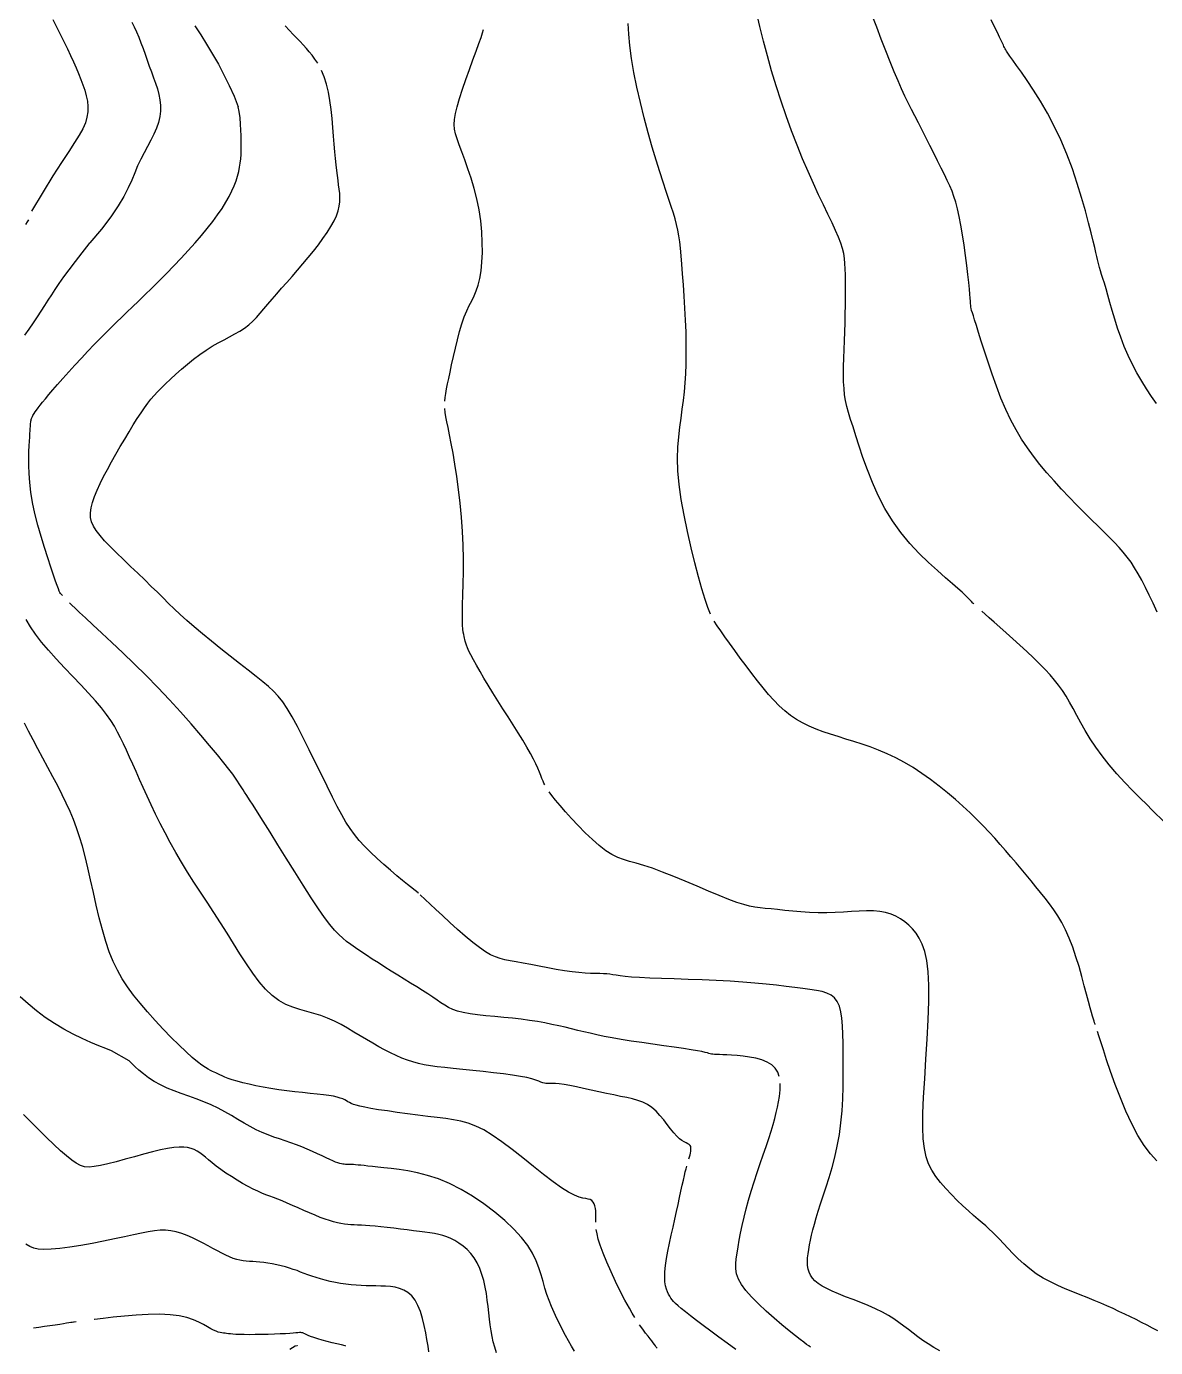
# Model space of a CAD drawing. Header units: millimetres. Extents: x 2235526 to 2245569, y 371981 to 382303.
# Drawn here: x 2243091.6 to 2243367.3, y 379134.2 to 379456.8 of the extents above; entities that cross this region are included whole.
import ezdxf

# ---------------------------------------------------------------- set-up
doc = ezdxf.new("R2010")
doc.units = ezdxf.units.MM
doc.linetypes.add('CONTI', pattern=[0])
for name, color, linetype, transparency in [('151', 10, 'CONTI', 0.7), ('153', 10, 'CONTI', 0.7), ('155', 10, 'CONTI', 0.7), ('157', 10, 'CONTI', 0.7), ('159', 10, 'CONTI', 0.7), ('161', 10, 'CONTI', 0.7), ('163', 10, 'CONTI', 0.7), ('165', 10, 'CONTI', 0.7), ('167', 10, 'CONTI', 0.7), ('169', 10, 'CONTI', 0.7), ('171', 10, 'CONTI', 0.7), ('173', 10, 'CONTI', 0.7), ('175', 10, 'CONTI', 0.7), ('177', 10, 'CONTI', 0.7)]:
    doc.layers.add(name, color=color, linetype=linetype, transparency=transparency)

msp = doc.modelspace()

# ---------------------------------------------------------------- linework, layer by layer
at = {"layer": '151'}
msp.add_lwpolyline([(2243155.97, 379133.78), (2243156.61, 379134.24), (2243157.23, 379134.6), (2243157.71, 379134.7), (2243157.84, 379134.63)], dxfattribs=at)
at = {"layer": '153', "elevation": 153}
for points in [[(2243103.74, 379140.49), (2243103.31, 379140.43), (2243103.1, 379140.4), (2243102.82, 379140.35), (2243102.47, 379140.29), (2243102.01, 379140.22), (2243101.42, 379140.12), (2243100.68, 379140.01), (2243099.76, 379139.87), (2243098.64, 379139.7), (2243097.38, 379139.51), (2243096.05, 379139.31), (2243094.69, 379139.11), (2243093.39, 379138.92)], [(2243159.31, 379137.68), (2243159.11, 379137.76), (2243158.91, 379137.81), (2243158.65, 379137.84), (2243158.34, 379137.84), (2243157.93, 379137.81), (2243157.41, 379137.77), (2243156.75, 379137.71), (2243155.91, 379137.64), (2243154.86, 379137.57), (2243153.6, 379137.51), (2243152.17, 379137.45), (2243150.63, 379137.41), (2243149.06, 379137.37), (2243147.52, 379137.35), (2243146.06, 379137.34), (2243144.77, 379137.35), (2243143.68, 379137.37), (2243142.79, 379137.42), (2243142.06, 379137.47), (2243141.46, 379137.53), (2243140.96, 379137.59), (2243140.52, 379137.64), (2243140.13, 379137.69), (2243139.75, 379137.74), (2243139.35, 379137.79), (2243138.93, 379137.87), (2243138.47, 379137.99), (2243137.95, 379138.18), (2243137.35, 379138.45), (2243136.65, 379138.81), (2243135.85, 379139.29), (2243134.89, 379139.84), (2243133.76, 379140.43), (2243132.4, 379141), (2243130.8, 379141.52), (2243128.9, 379141.94), (2243126.69, 379142.22), (2243124.14, 379142.33), (2243121.35, 379142.29), (2243118.45, 379142.13), (2243115.57, 379141.9), (2243112.83, 379141.62), (2243110.35, 379141.33), (2243108.26, 379141.07), (2243108.18, 379141.06)], [(2243169.59, 379134.57), (2243169.45, 379134.61), (2243168.53, 379134.83), (2243167.45, 379135.09), (2243166.27, 379135.38), (2243165.06, 379135.69), (2243163.87, 379136.01), (2243162.77, 379136.32), (2243161.82, 379136.62), (2243161.03, 379136.89), (2243160.43, 379137.14), (2243159.97, 379137.35), (2243159.62, 379137.52), (2243159.34, 379137.66)]]:
    msp.add_lwpolyline(points, dxfattribs=at)
at = {"layer": '155', "elevation": 155}
msp.add_lwpolyline([(2243189.89, 379133.19), (2243189.69, 379134.57), (2243189.44, 379136.13), (2243189.14, 379137.83), (2243188.78, 379139.58), (2243188.35, 379141.32), (2243187.83, 379142.99), (2243187.23, 379144.51), (2243186.52, 379145.81), (2243185.7, 379146.86), (2243184.79, 379147.65), (2243183.8, 379148.24), (2243182.74, 379148.65), (2243181.63, 379148.92), (2243180.49, 379149.08), (2243179.33, 379149.18), (2243178.16, 379149.23), (2243176.98, 379149.26), (2243175.79, 379149.28), (2243174.59, 379149.31), (2243173.38, 379149.34), (2243172.14, 379149.41), (2243170.89, 379149.51), (2243169.61, 379149.66), (2243168.33, 379149.86), (2243167.06, 379150.09), (2243165.8, 379150.36), (2243164.59, 379150.65), (2243163.43, 379150.97), (2243162.34, 379151.29), (2243161.33, 379151.63), (2243160.38, 379151.97), (2243159.47, 379152.31), (2243158.59, 379152.65), (2243157.7, 379152.98), (2243156.8, 379153.3), (2243155.85, 379153.61), (2243154.85, 379153.9), (2243153.81, 379154.17), (2243152.74, 379154.42), (2243151.67, 379154.64), (2243150.61, 379154.83), (2243149.59, 379154.98), (2243148.63, 379155.09), (2243147.73, 379155.16), (2243146.89, 379155.2), (2243146.1, 379155.24), (2243145.32, 379155.29), (2243144.56, 379155.37), (2243143.78, 379155.5), (2243142.98, 379155.7), (2243142.14, 379155.98), (2243141.25, 379156.34), (2243140.31, 379156.77), (2243139.33, 379157.26), (2243138.28, 379157.81), (2243137.18, 379158.4), (2243136.02, 379159.03), (2243134.79, 379159.68), (2243133.52, 379160.33), (2243132.21, 379160.96), (2243130.88, 379161.54), (2243129.54, 379162.04), (2243128.2, 379162.44), (2243126.88, 379162.71), (2243125.58, 379162.84), (2243124.26, 379162.83), (2243122.88, 379162.69), (2243121.37, 379162.45), (2243119.69, 379162.12), (2243117.79, 379161.7), (2243115.61, 379161.23), (2243113.14, 379160.71), (2243110.46, 379160.17), (2243107.67, 379159.64), (2243104.88, 379159.15), (2243102.21, 379158.73), (2243099.76, 379158.4), (2243097.64, 379158.19), (2243095.92, 379158.13), (2243094.54, 379158.22), (2243093.42, 379158.47), (2243092.43, 379158.89), (2243091.5, 379159.48)], dxfattribs=at)
at = {"layer": '157', "elevation": 157}
msp.add_lwpolyline([(2243206.41, 379132.95), (2243205.97, 379134.26), (2243205.61, 379135.58), (2243205.32, 379136.93), (2243205.08, 379138.31), (2243204.88, 379139.72), (2243204.71, 379141.17), (2243204.54, 379142.66), (2243204.36, 379144.2), (2243204.16, 379145.77), (2243203.93, 379147.38), (2243203.64, 379148.98), (2243203.29, 379150.55), (2243202.86, 379152.07), (2243202.34, 379153.51), (2243201.72, 379154.86), (2243200.98, 379156.07), (2243200.14, 379157.17), (2243199.23, 379158.14), (2243198.26, 379158.99), (2243197.25, 379159.73), (2243196.24, 379160.35), (2243195.24, 379160.86), (2243194.26, 379161.27), (2243193.28, 379161.58), (2243192.29, 379161.83), (2243191.25, 379162.03), (2243190.14, 379162.2), (2243188.93, 379162.36), (2243187.61, 379162.52), (2243186.14, 379162.71), (2243184.57, 379162.92), (2243182.95, 379163.13), (2243181.31, 379163.35), (2243179.71, 379163.54), (2243178.18, 379163.72), (2243176.77, 379163.86), (2243175.52, 379163.96), (2243174.41, 379164.02), (2243173.42, 379164.07), (2243172.51, 379164.1), (2243171.67, 379164.13), (2243170.86, 379164.17), (2243170.07, 379164.24), (2243169.26, 379164.33), (2243168.43, 379164.47), (2243167.55, 379164.65), (2243166.62, 379164.89), (2243165.62, 379165.19), (2243164.54, 379165.55), (2243163.37, 379165.99), (2243162.1, 379166.51), (2243160.76, 379167.09), (2243159.38, 379167.7), (2243157.99, 379168.32), (2243156.62, 379168.93), (2243155.31, 379169.5), (2243154.1, 379170.01), (2243153, 379170.44), (2243151.99, 379170.82), (2243151.03, 379171.17), (2243150.09, 379171.52), (2243149.12, 379171.9), (2243148.1, 379172.35), (2243146.99, 379172.89), (2243145.75, 379173.53), (2243144.43, 379174.28), (2243143.06, 379175.09), (2243141.69, 379175.95), (2243140.35, 379176.82), (2243139.09, 379177.68), (2243137.95, 379178.52), (2243136.96, 379179.29), (2243136.1, 379180.01), (2243135.34, 379180.66), (2243134.64, 379181.24), (2243133.97, 379181.75), (2243133.31, 379182.19), (2243132.61, 379182.55), (2243131.85, 379182.83), (2243131, 379183.03), (2243130.03, 379183.13), (2243128.91, 379183.13), (2243127.61, 379183.03), (2243126.11, 379182.8), (2243124.38, 379182.45), (2243122.4, 379181.98), (2243120.24, 379181.42), (2243117.99, 379180.81), (2243115.73, 379180.18), (2243113.53, 379179.59), (2243111.5, 379179.07), (2243109.7, 379178.65), (2243108.2, 379178.38), (2243106.94, 379178.29), (2243105.83, 379178.37), (2243104.82, 379178.67), (2243103.8, 379179.19), (2243102.7, 379179.96), (2243101.44, 379180.98), (2243099.96, 379182.28), (2243098.3, 379183.81), (2243096.5, 379185.51), (2243094.64, 379187.33), (2243092.75, 379189.21), (2243090.9, 379191.11)], dxfattribs=at)
at = {"layer": '159', "elevation": 159}
msp.add_lwpolyline([(2243225.46, 379133.3), (2243224.74, 379134.55), (2243224, 379135.84), (2243223.27, 379137.17), (2243222.55, 379138.53), (2243221.84, 379139.91), (2243221.15, 379141.31), (2243220.49, 379142.74), (2243219.86, 379144.19), (2243219.27, 379145.67), (2243218.73, 379147.19), (2243218.23, 379148.74), (2243217.77, 379150.33), (2243217.31, 379151.96), (2243216.76, 379153.65), (2243216.08, 379155.39), (2243215.19, 379157.21), (2243214.03, 379159.1), (2243212.54, 379161.08), (2243210.66, 379163.13), (2243208.46, 379165.23), (2243206, 379167.3), (2243203.35, 379169.3), (2243200.57, 379171.16), (2243197.75, 379172.83), (2243194.94, 379174.25), (2243192.21, 379175.38), (2243189.59, 379176.25), (2243187.11, 379176.9), (2243184.78, 379177.37), (2243182.62, 379177.69), (2243180.66, 379177.93), (2243178.92, 379178.1), (2243177.4, 379178.25), (2243176.11, 379178.39), (2243175.01, 379178.51), (2243174.07, 379178.62), (2243173.27, 379178.7), (2243172.6, 379178.78), (2243172.01, 379178.83), (2243171.5, 379178.87), (2243171.04, 379178.89), (2243170.63, 379178.9), (2243170.26, 379178.91), (2243169.91, 379178.92), (2243169.58, 379178.94), (2243169.25, 379178.96), (2243168.91, 379179), (2243168.55, 379179.07), (2243168.15, 379179.16), (2243167.68, 379179.31), (2243167.13, 379179.5), (2243166.48, 379179.76), (2243165.72, 379180.1), (2243164.82, 379180.51), (2243163.81, 379180.99), (2243162.69, 379181.52), (2243161.49, 379182.07), (2243160.22, 379182.64), (2243158.9, 379183.19), (2243157.56, 379183.72), (2243156.2, 379184.21), (2243154.82, 379184.67), (2243153.44, 379185.13), (2243152.03, 379185.61), (2243150.62, 379186.13), (2243149.18, 379186.72), (2243147.73, 379187.39), (2243146.26, 379188.16), (2243144.77, 379189.02), (2243143.25, 379189.92), (2243141.68, 379190.85), (2243140.08, 379191.77), (2243138.42, 379192.66), (2243136.7, 379193.49), (2243134.92, 379194.24), (2243133.1, 379194.93), (2243131.27, 379195.58), (2243129.45, 379196.22), (2243127.67, 379196.88), (2243125.96, 379197.58), (2243124.34, 379198.34), (2243122.84, 379199.19), (2243121.46, 379200.1), (2243120.22, 379201.02), (2243119.11, 379201.93), (2243118.15, 379202.79), (2243117.33, 379203.56), (2243116.68, 379204.2), (2243112.42, 379206.65), (2243111.01, 379207.2), (2243109.31, 379207.89), (2243107.38, 379208.71), (2243105.27, 379209.67), (2243103.04, 379210.77), (2243100.76, 379211.99), (2243098.47, 379213.35), (2243096.24, 379214.84), (2243094.09, 379216.44), (2243092.03, 379218.13), (2243090.08, 379219.87)], dxfattribs=at)
at = {"layer": '161'}
msp.add_lwpolyline([(2243098.05, 379458.51), (2243099.05, 379456.58), (2243099.99, 379454.75), (2243100.86, 379452.99), (2243101.67, 379451.32), (2243102.41, 379449.72), (2243103.11, 379448.19), (2243103.75, 379446.71), (2243104.35, 379445.29), (2243104.91, 379443.9), (2243105.42, 379442.55), (2243105.88, 379441.22), (2243106.25, 379439.91), (2243106.51, 379438.61), (2243106.64, 379437.31), (2243106.62, 379435.99), (2243106.42, 379434.65), (2243106.02, 379433.28), (2243105.39, 379431.85), (2243104.52, 379430.28), (2243103.38, 379428.45), (2243101.95, 379426.26), (2243100.2, 379423.6), (2243098.12, 379420.36), (2243095.68, 379416.43), (2243092.86, 379411.71)], dxfattribs=at)
at = {"layer": '161', "elevation": 161}
for points in [[(2243091.51, 379408.44), (2243091.9, 379409.08), (2243092.2, 379409.59)], [(2243230.63, 379164.81), (2243230.64, 379165.57), (2243230.67, 379166.25), (2243230.68, 379166.88), (2243230.66, 379167.55), (2243230.58, 379168.18), (2243230.45, 379168.77), (2243230.26, 379169.29), (2243230, 379169.73), (2243229.68, 379170.08), (2243229.29, 379170.33), (2243228.82, 379170.47), (2243228.24, 379170.57), (2243227.5, 379170.71), (2243226.58, 379170.96), (2243225.42, 379171.41), (2243224, 379172.13), (2243222.27, 379173.2), (2243220.21, 379174.67), (2243217.9, 379176.46), (2243215.41, 379178.44), (2243212.83, 379180.52), (2243210.24, 379182.55), (2243207.73, 379184.44), (2243205.39, 379186.07), (2243203.28, 379187.35), (2243201.34, 379188.3), (2243199.52, 379189), (2243197.73, 379189.5), (2243195.92, 379189.85), (2243194, 379190.13), (2243191.92, 379190.38), (2243189.62, 379190.66), (2243187.17, 379190.97), (2243184.65, 379191.3), (2243182.16, 379191.63), (2243179.79, 379191.97), (2243177.63, 379192.29), (2243175.76, 379192.6), (2243174.25, 379192.88), (2243173.06, 379193.13), (2243172.16, 379193.37), (2243171.46, 379193.59), (2243170.93, 379193.8), (2243170.51, 379194.02), (2243170.14, 379194.23), (2243169.76, 379194.46), (2243169.34, 379194.69), (2243168.85, 379194.92), (2243168.26, 379195.14), (2243167.52, 379195.36), (2243166.62, 379195.57), (2243165.5, 379195.77), (2243164.16, 379195.94), (2243162.62, 379196.11), (2243160.91, 379196.28), (2243159.08, 379196.46), (2243157.17, 379196.65), (2243155.22, 379196.87), (2243153.26, 379197.13), (2243151.33, 379197.43), (2243149.46, 379197.76), (2243147.67, 379198.12), (2243146, 379198.49), (2243144.46, 379198.87), (2243143.07, 379199.24), (2243141.88, 379199.6), (2243140.88, 379199.94), (2243140.06, 379200.25), (2243139.39, 379200.54), (2243138.83, 379200.8), (2243138.35, 379201.04), (2243137.92, 379201.26), (2243137.51, 379201.46), (2243137.08, 379201.65), (2243136.6, 379201.86), (2243136.03, 379202.15), (2243135.33, 379202.57), (2243134.48, 379203.16), (2243133.43, 379203.97), (2243132.14, 379205.06), (2243130.61, 379206.44), (2243128.86, 379208.1), (2243126.99, 379209.95), (2243125.03, 379211.95), (2243123.07, 379214.04), (2243121.16, 379216.16), (2243119.38, 379218.26), (2243117.77, 379220.28), (2243116.33, 379222.27), (2243115.03, 379224.27), (2243113.87, 379226.34), (2243112.83, 379228.51), (2243111.87, 379230.85), (2243111, 379233.39), (2243110.18, 379236.17), (2243109.41, 379239.14), (2243108.68, 379242.22), (2243107.99, 379245.33), (2243107.31, 379248.4), (2243106.64, 379251.35), (2243105.98, 379254.11), (2243105.31, 379256.63), (2243104.62, 379258.93), (2243103.89, 379261.08), (2243103.12, 379263.13), (2243102.28, 379265.12), (2243101.37, 379267.12), (2243100.36, 379269.19), (2243099.27, 379271.35), (2243098.1, 379273.59), (2243096.88, 379275.87), (2243095.65, 379278.16), (2243094.43, 379280.42), (2243093.26, 379282.61), (2243092.16, 379284.71), (2243091.15, 379286.67)], [(2243240.21, 379141.53), (2243239.56, 379142.61), (2243238.87, 379143.82), (2243237.78, 379145.81), (2243236.63, 379148.01), (2243235.48, 379150.35), (2243234.37, 379152.73), (2243233.34, 379155.06), (2243232.44, 379157.25), (2243231.72, 379159.23), (2243231.27, 379160.7), (2243230.96, 379161.96), (2243230.77, 379163.05)], [(2243245.6, 379134.01), (2243245.42, 379134.28), (2243245.21, 379134.58), (2243244.96, 379134.94), (2243244.67, 379135.35), (2243244.33, 379135.81), (2243243.93, 379136.34), (2243243.42, 379136.98), (2243242.83, 379137.74), (2243242.14, 379138.66), (2243241.35, 379139.77)]]:
    msp.add_lwpolyline(points, dxfattribs=at)
at = {"layer": '163'}
msp.add_lwpolyline([(2243117.4, 379457.83), (2243117.97, 379456.69), (2243118.52, 379455.47), (2243119.06, 379454.18), (2243119.59, 379452.83), (2243120.11, 379451.43), (2243120.62, 379450.01), (2243121.13, 379448.57), (2243121.64, 379447.13), (2243122.15, 379445.71), (2243122.66, 379444.31), (2243123.15, 379442.93), (2243123.6, 379441.57), (2243123.97, 379440.22), (2243124.24, 379438.88), (2243124.4, 379437.53), (2243124.41, 379436.17), (2243124.24, 379434.79), (2243123.89, 379433.39), (2243123.38, 379431.96), (2243122.74, 379430.51), (2243122, 379429.03), (2243121.21, 379427.51), (2243120.38, 379425.96), (2243119.57, 379424.38), (2243118.79, 379422.76), (2243118.07, 379421.09), (2243117.33, 379419.32), (2243116.47, 379417.42), (2243115.41, 379415.32), (2243114.03, 379412.98), (2243112.25, 379410.34), (2243109.97, 379407.35), (2243107.1, 379403.97)], dxfattribs=at)
at = {"layer": '163', "elevation": 163}
for points in [[(2243091.22, 379381.42), (2243092.28, 379382.93), (2243093.32, 379384.44), (2243094.33, 379385.9), (2243095.27, 379387.31), (2243096.14, 379388.65), (2243096.97, 379389.95), (2243097.8, 379391.26), (2243098.69, 379392.62), (2243099.66, 379394.07), (2243100.78, 379395.65), (2243102.09, 379397.41), (2243103.59, 379399.38), (2243105.24, 379401.5), (2243106.93, 379403.74), (2243107.1, 379403.97)], [(2243253.39, 379180.28), (2243253.46, 379180.52), (2243253.53, 379180.76), (2243253.66, 379181.23), (2243253.78, 379181.7), (2243253.86, 379182.15), (2243253.9, 379182.57), (2243253.89, 379182.96), (2243253.82, 379183.3), (2243253.66, 379183.58), (2243253.42, 379183.79), (2243253.09, 379183.98), (2243252.69, 379184.17), (2243252.22, 379184.41), (2243251.67, 379184.74), (2243251.07, 379185.2), (2243250.41, 379185.83), (2243249.69, 379186.65), (2243248.93, 379187.62), (2243248.11, 379188.69), (2243247.25, 379189.8), (2243246.33, 379190.89), (2243245.36, 379191.91), (2243244.34, 379192.8), (2243243.26, 379193.52), (2243242.12, 379194.09), (2243240.91, 379194.54), (2243239.6, 379194.91), (2243238.2, 379195.23), (2243236.68, 379195.54), (2243235.03, 379195.88), (2243233.26, 379196.25), (2243231.41, 379196.67), (2243229.54, 379197.09), (2243227.69, 379197.5), (2243225.94, 379197.88), (2243224.33, 379198.2), (2243222.92, 379198.45), (2243221.75, 379198.6), (2243220.8, 379198.67), (2243220.04, 379198.69), (2243219.42, 379198.69), (2243218.92, 379198.68), (2243218.49, 379198.69), (2243218.1, 379198.74), (2243217.71, 379198.86), (2243217.26, 379199.04), (2243216.71, 379199.26), (2243215.99, 379199.52), (2243215.04, 379199.81), (2243213.82, 379200.12), (2243212.27, 379200.42), (2243210.35, 379200.73), (2243208.13, 379201.03), (2243205.71, 379201.32), (2243203.18, 379201.59), (2243200.63, 379201.86), (2243198.15, 379202.11), (2243195.85, 379202.35), (2243193.79, 379202.57), (2243191.95, 379202.79), (2243190.29, 379203.02), (2243188.77, 379203.28), (2243187.36, 379203.58), (2243186, 379203.94), (2243184.66, 379204.37), (2243183.3, 379204.89), (2243181.92, 379205.48), (2243180.52, 379206.15), (2243179.1, 379206.88), (2243177.65, 379207.67), (2243176.18, 379208.51), (2243174.68, 379209.4), (2243173.16, 379210.31), (2243171.61, 379211.25), (2243170.04, 379212.17), (2243168.45, 379213.06), (2243166.82, 379213.89), (2243165.18, 379214.63), (2243163.51, 379215.27), (2243161.81, 379215.8), (2243160.1, 379216.27), (2243158.39, 379216.75), (2243156.67, 379217.3), (2243154.97, 379218.01), (2243153.29, 379218.93), (2243151.64, 379220.14), (2243150.03, 379221.69), (2243148.45, 379223.55), (2243146.88, 379225.65), (2243145.33, 379227.94), (2243143.77, 379230.37), (2243142.21, 379232.88), (2243140.62, 379235.43), (2243139.01, 379237.95), (2243137.38, 379240.45), (2243135.75, 379242.93), (2243134.13, 379245.4), (2243132.54, 379247.84), (2243131, 379250.27), (2243129.52, 379252.7), (2243128.1, 379255.11), (2243126.76, 379257.51), (2243125.49, 379259.88), (2243124.29, 379262.21), (2243123.15, 379264.49), (2243122.08, 379266.72), (2243121.08, 379268.87), (2243120.13, 379270.95), (2243119.23, 379272.94), (2243118.39, 379274.85), (2243117.58, 379276.68), (2243116.81, 379278.41), (2243116.07, 379280.06), (2243115.35, 379281.62), (2243114.64, 379283.1), (2243113.91, 379284.52), (2243113.12, 379285.92), (2243112.22, 379287.35), (2243111.18, 379288.83), (2243109.95, 379290.41), (2243108.51, 379292.12), (2243106.82, 379294), (2243104.94, 379296), (2243102.95, 379298.1), (2243100.92, 379300.23), (2243098.93, 379302.38), (2243097.04, 379304.48), (2243095.34, 379306.49), (2243093.87, 379308.4), (2243092.62, 379310.23), (2243091.54, 379312.01)], [(2243264.81, 379133.71), (2243262.71, 379135.24), (2243260.68, 379136.74), (2243258.73, 379138.19), (2243256.91, 379139.56), (2243255.25, 379140.83), (2243253.77, 379141.96), (2243252.52, 379142.94), (2243251.52, 379143.75), (2243250.73, 379144.41), (2243250.12, 379144.96), (2243249.66, 379145.43), (2243249.29, 379145.86), (2243248.99, 379146.27), (2243248.71, 379146.72), (2243248.43, 379147.22), (2243248.15, 379147.81), (2243247.9, 379148.49), (2243247.69, 379149.31), (2243247.55, 379150.27), (2243247.48, 379151.4), (2243247.52, 379152.72), (2243247.68, 379154.25), (2243247.93, 379155.94), (2243248.27, 379157.76), (2243248.66, 379159.68), (2243249.08, 379161.64), (2243249.53, 379163.6), (2243249.96, 379165.54), (2243250.37, 379167.4), (2243250.76, 379169.17), (2243251.11, 379170.84), (2243251.44, 379172.4), (2243251.75, 379173.82), (2243252.03, 379175.1), (2243252.28, 379176.23), (2243252.49, 379177.11), (2243252.69, 379177.87), (2243252.86, 379178.52)]]:
    msp.add_lwpolyline(points, dxfattribs=at)
at = {"layer": '165'}
msp.add_lwpolyline([(2243132.77, 379456.96), (2243134.19, 379454.78), (2243135.63, 379452.48), (2243137.08, 379450.07), (2243138.5, 379447.58), (2243139.87, 379445.02), (2243141.15, 379442.42), (2243142.32, 379439.79), (2243143.34, 379437.16)], dxfattribs=at)
at = {"layer": '165', "elevation": 165}
for points in [[(2243100.45, 379317.82), (2243100.32, 379317.96), (2243100.19, 379318.09), (2243100.08, 379318.22), (2243099.95, 379318.38), (2243099.82, 379318.59), (2243099.66, 379318.94), (2243099.44, 379319.47), (2243099.15, 379320.26), (2243098.75, 379321.36), (2243098.24, 379322.85), (2243097.58, 379324.76), (2243096.83, 379327.02), (2243096.02, 379329.55), (2243095.2, 379332.26), (2243094.42, 379335.05), (2243093.71, 379337.85), (2243093.13, 379340.56), (2243092.71, 379343.1), (2243092.43, 379345.46), (2243092.27, 379347.63), (2243092.21, 379349.61), (2243092.21, 379351.4), (2243092.26, 379352.99), (2243092.32, 379354.37), (2243092.38, 379355.55), (2243092.44, 379356.54), (2243092.48, 379357.38), (2243092.52, 379358.07), (2243092.56, 379358.64), (2243092.6, 379359.11), (2243092.63, 379359.51), (2243092.66, 379359.86), (2243092.7, 379360.16), (2243092.74, 379360.42), (2243092.78, 379360.65), (2243092.82, 379360.86), (2243092.87, 379361.05), (2243092.93, 379361.23), (2243093, 379361.4), (2243093.08, 379361.58), (2243093.2, 379361.79), (2243093.34, 379362.03), (2243093.54, 379362.33), (2243093.79, 379362.69), (2243094.1, 379363.13), (2243094.5, 379363.66), (2243094.98, 379364.3), (2243095.56, 379365.05), (2243096.26, 379365.92), (2243097.09, 379366.93), (2243098.07, 379368.09), (2243099.21, 379369.4), (2243100.51, 379370.87), (2243101.95, 379372.47), (2243103.48, 379374.14), (2243105.06, 379375.84), (2243106.65, 379377.53), (2243108.21, 379379.17), (2243109.69, 379380.7), (2243111.07, 379382.1), (2243112.37, 379383.4), (2243113.63, 379384.63), (2243114.89, 379385.84), (2243116.17, 379387.07), (2243117.52, 379388.36), (2243118.98, 379389.76), (2243120.56, 379391.28), (2243122.26, 379392.93), (2243124.02, 379394.68), (2243125.83, 379396.49), (2243127.64, 379398.35), (2243129.43, 379400.23), (2243131.16, 379402.1), (2243132.8, 379403.94), (2243134.35, 379405.74), (2243135.78, 379407.5), (2243137.11, 379409.2), (2243138.31, 379410.83), (2243139.39, 379412.4), (2243140.33, 379413.9), (2243141.13, 379415.3), (2243141.81, 379416.64), (2243142.36, 379417.9), (2243142.82, 379419.1), (2243143.18, 379420.25), (2243143.46, 379421.36), (2243143.68, 379422.43), (2243143.84, 379423.47), (2243143.95, 379424.5), (2243144.03, 379425.55), (2243144.07, 379426.61), (2243144.08, 379427.73), (2243144.07, 379428.91), (2243144.04, 379430.17), (2243144, 379431.53), (2243143.93, 379432.98), (2243143.79, 379434.49), (2243143.57, 379436.05), (2243143.34, 379437.16)], [(2243275.46, 379200.41), (2243275.08, 379201.48), (2243274.48, 379202.44), (2243273.63, 379203.27), (2243272.52, 379203.93), (2243271.2, 379204.45), (2243269.72, 379204.85), (2243268.18, 379205.15), (2243266.63, 379205.36), (2243265.15, 379205.51), (2243263.8, 379205.6), (2243262.64, 379205.67), (2243261.66, 379205.71), (2243260.86, 379205.74), (2243260.19, 379205.76), (2243259.65, 379205.79), (2243259.22, 379205.82), (2243258.87, 379205.86), (2243258.58, 379205.93), (2243258.27, 379206.02), (2243257.89, 379206.14), (2243257.34, 379206.29), (2243256.55, 379206.47), (2243255.46, 379206.69), (2243253.97, 379206.94), (2243252.06, 379207.24), (2243249.79, 379207.56), (2243247.27, 379207.92), (2243244.61, 379208.29), (2243241.91, 379208.67), (2243239.28, 379209.06), (2243236.83, 379209.45), (2243234.63, 379209.83), (2243232.67, 379210.2), (2243230.9, 379210.57), (2243229.27, 379210.94), (2243227.73, 379211.3), (2243226.24, 379211.66), (2243224.75, 379212.03), (2243223.21, 379212.4), (2243221.62, 379212.77), (2243219.96, 379213.13), (2243218.23, 379213.47), (2243216.4, 379213.8), (2243214.49, 379214.1), (2243212.47, 379214.37), (2243210.34, 379214.61), (2243208.16, 379214.83), (2243205.97, 379215.03), (2243203.84, 379215.24), (2243201.81, 379215.47), (2243199.95, 379215.72), (2243198.3, 379216.02), (2243196.91, 379216.38), (2243195.73, 379216.79), (2243194.7, 379217.26), (2243193.76, 379217.79), (2243192.85, 379218.38), (2243191.91, 379219.03), (2243190.87, 379219.75), (2243189.68, 379220.54), (2243188.37, 379221.38), (2243186.95, 379222.26), (2243185.44, 379223.19), (2243183.88, 379224.15), (2243182.29, 379225.13), (2243180.69, 379226.12), (2243179.11, 379227.12), (2243177.56, 379228.11), (2243176.07, 379229.08), (2243174.63, 379230.03), (2243173.28, 379230.95), (2243172.02, 379231.81), (2243170.87, 379232.62), (2243169.82, 379233.39), (2243168.85, 379234.17), (2243167.88, 379235.05), (2243166.86, 379236.13), (2243165.74, 379237.49), (2243164.45, 379239.2), (2243162.95, 379241.37), (2243161.18, 379244.03), (2243159.23, 379247.08), (2243157.16, 379250.35), (2243155.06, 379253.71), (2243153.03, 379256.99), (2243151.13, 379260.05), (2243149.47, 379262.73), (2243148.09, 379264.92), (2243146.99, 379266.65), (2243146.12, 379267.99), (2243145.45, 379269.02), (2243144.92, 379269.8), (2243144.52, 379270.41), (2243144.19, 379270.92), (2243143.9, 379271.39), (2243143.59, 379271.9), (2243143.21, 379272.49), (2243142.7, 379273.24), (2243142, 379274.2), (2243141.06, 379275.44), (2243139.82, 379277.01), (2243138.25, 379278.96), (2243136.37, 379281.24), (2243134.21, 379283.78), (2243131.83, 379286.54), (2243129.26, 379289.43), (2243126.55, 379292.41), (2243123.73, 379295.39), (2243120.85, 379298.33), (2243117.97, 379301.17), (2243115.17, 379303.88), (2243112.51, 379306.4), (2243110.05, 379308.69), (2243107.87, 379310.7), (2243106.03, 379312.4), (2243104.62, 379313.71), (2243103.54, 379314.73), (2243102.74, 379315.5), (2243102.17, 379316.06)], [(2243283.11, 379134.27), (2243282.68, 379134.58), (2243282.14, 379134.97), (2243281.45, 379135.49), (2243280.55, 379136.17), (2243279.42, 379137.06), (2243277.88, 379138.29), (2243276.1, 379139.75), (2243274.19, 379141.37), (2243272.25, 379143.09), (2243270.39, 379144.84), (2243268.69, 379146.55), (2243267.28, 379148.15), (2243266.22, 379149.6), (2243265.5, 379150.93), (2243265.05, 379152.18), (2243264.85, 379153.39), (2243264.82, 379154.61), (2243264.94, 379155.88), (2243265.14, 379157.25), (2243265.39, 379158.76), (2243265.68, 379160.4), (2243266.02, 379162.16), (2243266.41, 379164.03), (2243266.86, 379166.01), (2243267.38, 379168.07), (2243267.96, 379170.21), (2243268.61, 379172.42), (2243269.32, 379174.66), (2243270.05, 379176.91), (2243270.8, 379179.12), (2243271.53, 379181.27), (2243272.23, 379183.32), (2243272.87, 379185.25), (2243273.44, 379187.02), (2243273.94, 379188.65), (2243274.36, 379190.16), (2243274.73, 379191.58), (2243275.03, 379192.93), (2243275.28, 379194.24), (2243275.48, 379195.53), (2243275.65, 379197.11), (2243275.69, 379198.65)]]:
    msp.add_lwpolyline(points, dxfattribs=at)
at = {"layer": '167', "elevation": 167}
for points in [[(2243162.76, 379447.82), (2243162.09, 379448.86), (2243161.39, 379449.8), (2243160.69, 379450.66), (2243159.99, 379451.46), (2243159.22, 379452.3), (2243158.44, 379453.12), (2243157.63, 379453.96), (2243156.78, 379454.85), (2243155.85, 379455.85), (2243154.81, 379456.97)], [(2243187.38, 379245.1), (2243187.25, 379245.22), (2243184.67, 379247.3), (2243183.49, 379248.27), (2243182.09, 379249.43), (2243180.54, 379250.74), (2243178.91, 379252.16), (2243177.26, 379253.64), (2243175.66, 379255.14), (2243174.19, 379256.62), (2243172.88, 379258.05), (2243171.72, 379259.47), (2243170.65, 379260.94), (2243169.63, 379262.53), (2243168.61, 379264.3), (2243167.53, 379266.31), (2243166.36, 379268.62), (2243165.05, 379271.26), (2243163.64, 379274.14), (2243162.17, 379277.16), (2243160.68, 379280.19), (2243159.2, 379283.13), (2243157.79, 379285.85), (2243156.48, 379288.24), (2243155.3, 379290.23), (2243154.2, 379291.87), (2243153.11, 379293.25), (2243151.99, 379294.47), (2243150.75, 379295.62), (2243149.35, 379296.8), (2243147.71, 379298.1), (2243145.81, 379299.59), (2243143.68, 379301.25), (2243141.42, 379303.02), (2243139.09, 379304.85), (2243136.79, 379306.68), (2243134.59, 379308.47), (2243132.56, 379310.17), (2243130.77, 379311.73), (2243129.18, 379313.18), (2243127.72, 379314.56), (2243126.35, 379315.9), (2243125, 379317.25), (2243123.61, 379318.63), (2243122.13, 379320.09), (2243120.51, 379321.65), (2243118.8, 379323.28), (2243117.04, 379324.95), (2243115.3, 379326.61), (2243113.63, 379328.24), (2243112.09, 379329.79), (2243110.73, 379331.22), (2243109.6, 379332.51), (2243108.7, 379333.69), (2243108.02, 379334.79), (2243107.56, 379335.85), (2243107.31, 379336.93), (2243107.26, 379338.04), (2243107.41, 379339.25), (2243107.74, 379340.57), (2243108.23, 379342.01), (2243108.87, 379343.55), (2243109.63, 379345.18), (2243110.49, 379346.88), (2243111.44, 379348.65), (2243112.44, 379350.48), (2243113.49, 379352.33), (2243114.55, 379354.2), (2243115.62, 379356.04), (2243116.68, 379357.82), (2243117.71, 379359.51), (2243118.69, 379361.08), (2243119.61, 379362.49), (2243120.45, 379363.72), (2243121.25, 379364.81), (2243122.02, 379365.8), (2243122.82, 379366.72), (2243123.66, 379367.63), (2243124.58, 379368.57), (2243125.62, 379369.57), (2243126.79, 379370.68), (2243128.08, 379371.87), (2243129.47, 379373.1), (2243130.93, 379374.35), (2243132.44, 379375.56), (2243133.96, 379376.72), (2243135.49, 379377.78), (2243137, 379378.72), (2243138.46, 379379.56), (2243139.88, 379380.32), (2243141.24, 379381.03), (2243142.54, 379381.73), (2243143.75, 379382.43), (2243144.88, 379383.17), (2243145.92, 379383.97), (2243146.88, 379384.84), (2243147.8, 379385.77), (2243148.71, 379386.77), (2243149.63, 379387.84), (2243150.59, 379388.99), (2243151.62, 379390.21), (2243152.75, 379391.51), (2243153.95, 379392.88), (2243155.2, 379394.3), (2243156.5, 379395.77), (2243157.82, 379397.28), (2243159.14, 379398.81), (2243160.45, 379400.37), (2243161.71, 379401.93), (2243162.92, 379403.48), (2243164.04, 379405.01), (2243165.07, 379406.5), (2243165.97, 379407.94), (2243166.74, 379409.31), (2243167.34, 379410.6), (2243167.76, 379411.79), (2243168.03, 379412.91), (2243168.16, 379413.97), (2243168.18, 379415), (2243168.13, 379416.02), (2243168.01, 379417.05), (2243167.87, 379418.1), (2243167.72, 379419.21), (2243167.57, 379420.39), (2243167.41, 379421.66), (2243167.25, 379423.05), (2243167.09, 379424.55), (2243166.93, 379426.21), (2243166.78, 379428.04), (2243166.62, 379430.03), (2243166.45, 379432.16), (2243166.26, 379434.36), (2243166.02, 379436.57), (2243165.73, 379438.74), (2243165.37, 379440.81), (2243164.92, 379442.72), (2243164.36, 379444.49), (2243163.71, 379446.06)], [(2243314.68, 379133.38), (2243313.23, 379134.22), (2243311.85, 379135.08), (2243310.53, 379135.95), (2243309.28, 379136.82), (2243308.11, 379137.7), (2243306.98, 379138.58), (2243305.85, 379139.45), (2243304.68, 379140.32), (2243303.45, 379141.18), (2243302.11, 379142.03), (2243300.62, 379142.85), (2243298.97, 379143.65), (2243297.18, 379144.43), (2243295.33, 379145.19), (2243293.47, 379145.92), (2243291.65, 379146.62), (2243289.93, 379147.31), (2243288.38, 379147.97), (2243287.03, 379148.61), (2243285.89, 379149.23), (2243284.93, 379149.86), (2243284.15, 379150.49), (2243283.53, 379151.15), (2243283.06, 379151.84), (2243282.72, 379152.58), (2243282.49, 379153.38), (2243282.37, 379154.23), (2243282.34, 379155.13), (2243282.38, 379156.09), (2243282.49, 379157.09), (2243282.66, 379158.15), (2243282.86, 379159.25), (2243283.09, 379160.41), (2243283.36, 379161.62), (2243283.68, 379162.92), (2243284.04, 379164.32), (2243284.47, 379165.84), (2243284.96, 379167.5), (2243285.54, 379169.31), (2243286.19, 379171.29), (2243286.89, 379173.43), (2243287.62, 379175.73), (2243288.34, 379178.16), (2243289.02, 379180.72), (2243289.62, 379183.4), (2243290.13, 379186.19), (2243290.51, 379189.07), (2243290.78, 379192), (2243290.95, 379194.95), (2243291.04, 379197.87), (2243291.08, 379200.73), (2243291.09, 379203.49), (2243291.07, 379206.09), (2243291.05, 379208.52), (2243291.01, 379210.75), (2243290.93, 379212.78), (2243290.77, 379214.6), (2243290.52, 379216.2), (2243290.14, 379217.56), (2243289.63, 379218.68), (2243288.95, 379219.57), (2243288.11, 379220.24), (2243287.08, 379220.74), (2243285.89, 379221.12), (2243284.51, 379221.4), (2243282.94, 379221.63), (2243281.19, 379221.86), (2243279.25, 379222.11), (2243277.11, 379222.38), (2243274.78, 379222.66), (2243272.25, 379222.93), (2243269.51, 379223.2), (2243266.57, 379223.45), (2243263.43, 379223.66), (2243260.08, 379223.84), (2243256.63, 379223.99), (2243253.18, 379224.11), (2243249.82, 379224.21), (2243246.66, 379224.31), (2243243.81, 379224.42), (2243241.36, 379224.53), (2243239.38, 379224.67), (2243237.83, 379224.82), (2243236.61, 379224.97), (2243235.64, 379225.12), (2243234.84, 379225.25), (2243234.11, 379225.37), (2243233.37, 379225.45), (2243232.55, 379225.49), (2243231.62, 379225.52), (2243230.57, 379225.53), (2243229.38, 379225.57), (2243228.04, 379225.64), (2243226.53, 379225.76), (2243224.85, 379225.94), (2243222.98, 379226.21), (2243220.97, 379226.55), (2243218.91, 379226.92), (2243216.83, 379227.32), (2243214.82, 379227.72), (2243212.93, 379228.08), (2243211.23, 379228.4), (2243209.76, 379228.67), (2243208.47, 379228.91), (2243207.29, 379229.2), (2243206.15, 379229.58), (2243204.98, 379230.12), (2243203.71, 379230.86), (2243202.27, 379231.86), (2243200.61, 379233.15), (2243198.8, 379234.67), (2243196.91, 379236.33), (2243195.02, 379238.03), (2243193.22, 379239.68), (2243191.6, 379241.19), (2243190.23, 379242.47), (2243187.79, 379244.72)]]:
    msp.add_lwpolyline(points, dxfattribs=at)
at = {"layer": '169', "elevation": 169}
for points in [[(2243193.79, 379365.28), (2243193.88, 379366.2), (2243194.02, 379367.2), (2243194.21, 379368.29), (2243194.45, 379369.51), (2243194.74, 379370.87), (2243195.07, 379372.41), (2243195.46, 379374.22), (2243195.89, 379376.18), (2243196.36, 379378.23), (2243196.86, 379380.29), (2243197.4, 379382.29), (2243197.96, 379384.18), (2243198.55, 379385.88), (2243199.15, 379387.35), (2243199.76, 379388.64), (2243200.36, 379389.84), (2243200.93, 379391.02), (2243201.46, 379392.26), (2243201.93, 379393.64), (2243202.33, 379395.24), (2243202.64, 379397.13), (2243202.85, 379399.26), (2243202.96, 379401.59), (2243202.95, 379404.09), (2243202.81, 379406.69), (2243202.55, 379409.36), (2243202.14, 379412.04), (2243201.59, 379414.69), (2243200.93, 379417.27), (2243200.2, 379419.75), (2243199.44, 379422.08), (2243198.68, 379424.25), (2243197.97, 379426.2), (2243197.33, 379427.9), (2243196.82, 379429.35), (2243196.43, 379430.6), (2243196.19, 379431.75), (2243196.09, 379432.9), (2243196.15, 379434.13), (2243196.39, 379435.54), (2243196.8, 379437.22), (2243197.39, 379439.22), (2243198.12, 379441.48), (2243198.94, 379443.87), (2243199.79, 379446.29), (2243200.64, 379448.63), (2243201.42, 379450.77), (2243202.09, 379452.62), (2243202.63, 379454.13), (2243203.02, 379455.26), (2243203.27, 379456.07)], [(2243218.2, 379271.6), (2243217.98, 379272.05), (2243217.78, 379272.5), (2243217.5, 379273.17), (2243217.21, 379273.91), (2243216.89, 379274.73), (2243216.5, 379275.66), (2243216.03, 379276.71), (2243215.44, 379277.9), (2243214.7, 379279.27), (2243213.82, 379280.81), (2243212.8, 379282.51), (2243211.67, 379284.33), (2243210.47, 379286.23), (2243209.23, 379288.2), (2243207.97, 379290.18), (2243206.73, 379292.14), (2243205.54, 379294.07), (2243204.41, 379295.92), (2243203.35, 379297.68), (2243202.39, 379299.32), (2243201.53, 379300.83), (2243200.78, 379302.17), (2243200.17, 379303.33), (2243199.69, 379304.29), (2243199.34, 379305.08), (2243199.08, 379305.72), (2243198.9, 379306.24), (2243198.78, 379306.69), (2243198.68, 379307.08), (2243198.6, 379307.45), (2243198.5, 379307.84), (2243198.4, 379308.29), (2243198.29, 379308.87), (2243198.2, 379309.63), (2243198.14, 379310.63), (2243198.1, 379311.93), (2243198.1, 379313.57), (2243198.14, 379315.61), (2243198.2, 379318.01), (2243198.27, 379320.71), (2243198.32, 379323.66), (2243198.33, 379326.81), (2243198.27, 379330.11), (2243198.13, 379333.51), (2243197.88, 379336.95), (2243197.54, 379340.37), (2243197.15, 379343.7), (2243196.71, 379346.9), (2243196.24, 379349.89), (2243195.79, 379352.6), (2243195.35, 379354.99), (2243194.94, 379357.1), (2243194.59, 379358.85), (2243194.29, 379360.29), (2243194.06, 379361.51), (2243193.89, 379362.56), (2243193.79, 379363.52)], [(2243367.86, 379138.3), (2243366.57, 379138.97), (2243365.26, 379139.65), (2243363.92, 379140.33), (2243362.56, 379141.01), (2243361.18, 379141.7), (2243359.79, 379142.37), (2243358.38, 379143.04), (2243356.94, 379143.71), (2243355.46, 379144.38), (2243353.93, 379145.05), (2243352.33, 379145.72), (2243350.66, 379146.4), (2243348.92, 379147.09), (2243347.12, 379147.8), (2243345.28, 379148.55), (2243343.45, 379149.35), (2243341.64, 379150.22), (2243339.89, 379151.18), (2243338.21, 379152.23), (2243336.63, 379153.39), (2243335.15, 379154.62), (2243333.77, 379155.89), (2243332.5, 379157.17), (2243331.32, 379158.41), (2243330.24, 379159.57), (2243329.25, 379160.63), (2243328.35, 379161.56), (2243327.51, 379162.38), (2243326.69, 379163.14), (2243325.85, 379163.89), (2243324.96, 379164.66), (2243323.99, 379165.51), (2243322.89, 379166.47), (2243321.65, 379167.57), (2243320.3, 379168.8), (2243318.89, 379170.14), (2243317.47, 379171.56), (2243316.09, 379173.03), (2243314.8, 379174.52), (2243313.66, 379176.01), (2243312.7, 379177.49), (2243311.92, 379179.05), (2243311.32, 379180.77), (2243310.89, 379182.77), (2243310.62, 379185.13), (2243310.5, 379187.96), (2243310.54, 379191.36), (2243310.71, 379195.37), (2243310.97, 379199.86), (2243311.27, 379204.63), (2243311.58, 379209.49), (2243311.83, 379214.24), (2243311.98, 379218.69), (2243311.99, 379222.66), (2243311.82, 379225.99), (2243311.48, 379228.72), (2243310.99, 379230.94), (2243310.38, 379232.73), (2243309.65, 379234.19), (2243308.85, 379235.39), (2243307.98, 379236.42), (2243307.06, 379237.35), (2243306.09, 379238.19), (2243305.06, 379238.93), (2243303.94, 379239.56), (2243302.74, 379240.07), (2243301.42, 379240.46), (2243299.99, 379240.71), (2243298.43, 379240.83), (2243296.75, 379240.84), (2243294.96, 379240.77), (2243293.09, 379240.66), (2243291.13, 379240.53), (2243289.11, 379240.43), (2243287.03, 379240.37), (2243284.93, 379240.39), (2243282.82, 379240.48), (2243280.74, 379240.62), (2243278.73, 379240.79), (2243276.82, 379240.97), (2243275.05, 379241.15), (2243273.45, 379241.31), (2243272.04, 379241.45), (2243270.75, 379241.59), (2243269.51, 379241.76), (2243268.21, 379242.02), (2243266.77, 379242.39), (2243265.11, 379242.91), (2243263.14, 379243.63), (2243260.81, 379244.56), (2243258.19, 379245.66), (2243255.39, 379246.85), (2243252.51, 379248.07), (2243249.67, 379249.26), (2243246.97, 379250.33), (2243244.52, 379251.24), (2243242.39, 379251.92), (2243240.55, 379252.45), (2243238.92, 379252.9), (2243237.43, 379253.35), (2243236.02, 379253.89), (2243234.6, 379254.59), (2243233.11, 379255.54), (2243231.5, 379256.78), (2243229.81, 379258.28), (2243228.08, 379259.93), (2243226.38, 379261.67), (2243224.75, 379263.41), (2243223.26, 379265.06), (2243221.96, 379266.55), (2243220.83, 379267.89), (2243219.94, 379268.99), (2243219.25, 379269.91)]]:
    msp.add_lwpolyline(points, dxfattribs=at)
at = {"layer": '171', "elevation": 171}
for points in [[(2243258.65, 379313.33), (2243258.01, 379314.89), (2243257.33, 379316.88), (2243256.54, 379319.49), (2243255.73, 379322.41), (2243254.83, 379325.8), (2243253.91, 379329.53), (2243253.02, 379333.46), (2243252.2, 379337.44), (2243251.51, 379341.33), (2243251.01, 379345), (2243250.72, 379348.33), (2243250.63, 379351.35), (2243250.7, 379354.09), (2243250.89, 379356.61), (2243251.15, 379358.96), (2243251.46, 379361.18), (2243251.77, 379363.34), (2243252.04, 379365.47), (2243252.28, 379367.61), (2243252.47, 379369.78), (2243252.62, 379372.02), (2243252.72, 379374.35), (2243252.76, 379376.81), (2243252.75, 379379.43), (2243252.69, 379382.21), (2243252.58, 379385.11), (2243252.43, 379388.04), (2243252.25, 379390.95), (2243252.06, 379393.75), (2243251.86, 379396.37), (2243251.67, 379398.75), (2243251.5, 379400.83), (2243251.33, 379402.64), (2243251.14, 379404.25), (2243250.94, 379405.71), (2243250.69, 379407.08), (2243250.4, 379408.42), (2243250.04, 379409.8), (2243249.6, 379411.25), (2243249.09, 379412.83), (2243248.5, 379414.59), (2243247.83, 379416.55), (2243247.09, 379418.77), (2243246.28, 379421.28), (2243245.39, 379424.13), (2243244.44, 379427.34), (2243243.45, 379430.82), (2243242.47, 379434.49), (2243241.54, 379438.24), (2243240.68, 379441.98), (2243239.94, 379445.6), (2243239.36, 379449.01), (2243238.96, 379452.13), (2243238.71, 379454.97), (2243238.58, 379457.53)], [(2243352.59, 379213.12), (2243352.58, 379213.16), (2243352.57, 379213.19), (2243352.46, 379213.51), (2243352.33, 379213.91), (2243352.16, 379214.43), (2243351.95, 379215.11), (2243351.69, 379216.02), (2243351.36, 379217.19), (2243350.96, 379218.67), (2243350.49, 379220.48), (2243349.94, 379222.57), (2243349.33, 379224.85), (2243348.64, 379227.24), (2243347.9, 379229.64), (2243347.11, 379231.98), (2243346.27, 379234.18), (2243345.38, 379236.17), (2243344.45, 379237.96), (2243343.48, 379239.59), (2243342.48, 379241.11), (2243341.44, 379242.54), (2243340.36, 379243.93), (2243339.25, 379245.31), (2243338.12, 379246.72), (2243336.95, 379248.15), (2243335.75, 379249.6), (2243334.53, 379251.07), (2243333.29, 379252.55), (2243332.02, 379254.05), (2243330.73, 379255.55), (2243329.42, 379257.05), (2243328.07, 379258.56), (2243326.67, 379260.08), (2243325.21, 379261.62), (2243323.67, 379263.18), (2243322.05, 379264.77), (2243320.31, 379266.38), (2243318.47, 379268.03), (2243316.52, 379269.68), (2243314.5, 379271.31), (2243312.41, 379272.9), (2243310.29, 379274.41), (2243308.15, 379275.82), (2243306, 379277.09), (2243303.88, 379278.22), (2243301.78, 379279.21), (2243299.71, 379280.08), (2243297.67, 379280.86), (2243295.66, 379281.56), (2243293.68, 379282.2), (2243291.74, 379282.8), (2243289.84, 379283.39), (2243287.99, 379283.98), (2243286.19, 379284.59), (2243284.44, 379285.23), (2243282.76, 379285.94), (2243281.16, 379286.72), (2243279.62, 379287.6), (2243278.17, 379288.59), (2243276.79, 379289.7), (2243275.44, 379290.92), (2243274.13, 379292.26), (2243272.82, 379293.71), (2243271.5, 379295.29), (2243270.14, 379296.98), (2243268.75, 379298.79), (2243267.34, 379300.67), (2243265.94, 379302.56), (2243264.59, 379304.41), (2243263.32, 379306.18), (2243262.17, 379307.8), (2243261.16, 379309.23), (2243260.31, 379310.46), (2243259.59, 379311.57)], [(2243367.64, 379179.82), (2243366.11, 379181.54), (2243364.57, 379183.57), (2243363.04, 379185.98), (2243361.55, 379188.8), (2243360.11, 379191.92), (2243358.75, 379195.19), (2243357.5, 379198.47), (2243356.37, 379201.62), (2243355.39, 379204.49), (2243354.58, 379206.94), (2243353.94, 379208.88), (2243353.48, 379210.32), (2243353.14, 379211.36)]]:
    msp.add_lwpolyline(points, dxfattribs=at)
at = {"layer": '173', "elevation": 173}
for points in [[(2243323, 379315.77), (2243322.87, 379315.9), (2243322.74, 379316.02), (2243322.36, 379316.42), (2243321.97, 379316.83), (2243321.5, 379317.31), (2243320.9, 379317.89), (2243320.11, 379318.63), (2243319.07, 379319.57), (2243317.72, 379320.74), (2243316.03, 379322.19), (2243314.07, 379323.92), (2243311.91, 379325.89), (2243309.65, 379328.11), (2243307.36, 379330.56), (2243305.15, 379333.23), (2243303.08, 379336.09), (2243301.24, 379339.13), (2243299.62, 379342.28), (2243298.2, 379345.46), (2243296.96, 379348.58), (2243295.89, 379351.57), (2243294.96, 379354.36), (2243294.16, 379356.85), (2243293.46, 379359.01), (2243292.87, 379360.87), (2243292.37, 379362.51), (2243291.97, 379364.01), (2243291.65, 379365.44), (2243291.41, 379366.88), (2243291.26, 379368.41), (2243291.17, 379370.07), (2243291.14, 379371.88), (2243291.17, 379373.8), (2243291.22, 379375.82), (2243291.3, 379377.91), (2243291.38, 379380.05), (2243291.46, 379382.23), (2243291.52, 379384.42), (2243291.57, 379386.59), (2243291.6, 379388.72), (2243291.62, 379390.76), (2243291.62, 379392.7), (2243291.61, 379394.51), (2243291.6, 379396.14), (2243291.56, 379397.6), (2243291.5, 379398.91), (2243291.38, 379400.14), (2243291.19, 379401.35), (2243290.9, 379402.58), (2243290.48, 379403.9), (2243289.92, 379405.37), (2243289.2, 379407.02), (2243288.33, 379408.88), (2243287.34, 379410.95), (2243286.23, 379413.22), (2243285.04, 379415.72), (2243283.79, 379418.43), (2243282.48, 379421.36), (2243281.15, 379424.52), (2243279.81, 379427.86), (2243278.47, 379431.35), (2243277.17, 379434.95), (2243275.9, 379438.61), (2243274.7, 379442.3), (2243273.58, 379445.98), (2243272.55, 379449.62), (2243271.61, 379453.21), (2243270.73, 379456.77), (2243269.91, 379460.31)], [(2243369.49, 379262.49), (2243366.54, 379265.45), (2243365.17, 379266.79), (2243363.55, 379268.4), (2243361.74, 379270.23), (2243359.83, 379272.22), (2243357.9, 379274.33), (2243356.02, 379276.49), (2243354.28, 379278.66), (2243352.74, 379280.79), (2243351.38, 379282.85), (2243350.18, 379284.85), (2243349.1, 379286.75), (2243348.12, 379288.56), (2243347.21, 379290.26), (2243346.34, 379291.84), (2243345.47, 379293.3), (2243344.59, 379294.65), (2243343.66, 379295.94), (2243342.67, 379297.2), (2243341.58, 379298.47), (2243340.37, 379299.77), (2243339.01, 379301.15), (2243337.5, 379302.62), (2243335.87, 379304.15), (2243334.18, 379305.71), (2243332.48, 379307.25), (2243330.84, 379308.73), (2243329.29, 379310.1), (2243327.91, 379311.32), (2243326.72, 379312.38), (2243325.72, 379313.27), (2243324.89, 379314.01)]]:
    msp.add_lwpolyline(points, dxfattribs=at)
at = {"layer": '175', "elevation": 175}
msp.add_lwpolyline([(2243367.72, 379313.77), (2243366.71, 379315.95), (2243365.76, 379317.97), (2243364.85, 379319.84), (2243363.97, 379321.56), (2243363.1, 379323.15), (2243362.23, 379324.62), (2243361.35, 379325.97), (2243360.43, 379327.23), (2243359.46, 379328.43), (2243358.42, 379329.6), (2243357.31, 379330.78), (2243356.09, 379332.01), (2243354.75, 379333.32), (2243353.28, 379334.77), (2243351.66, 379336.36), (2243349.93, 379338.09), (2243348.11, 379339.92), (2243346.26, 379341.84), (2243344.39, 379343.82), (2243342.56, 379345.83), (2243340.79, 379347.84), (2243339.11, 379349.83), (2243337.53, 379351.84), (2243336.04, 379353.9), (2243334.62, 379356.03), (2243333.27, 379358.29), (2243331.99, 379360.69), (2243330.76, 379363.28), (2243329.58, 379366.07), (2243328.46, 379368.98), (2243327.4, 379371.93), (2243326.43, 379374.81), (2243325.55, 379377.53), (2243324.78, 379380), (2243324.12, 379382.12), (2243323.58, 379383.82), (2243323.16, 379385.14), (2243322.84, 379386.15), (2243322.6, 379386.9), (2243322.42, 379387.47), (2243322.31, 379387.91), (2243322.23, 379388.3), (2243322.19, 379388.69), (2243322.16, 379389.14), (2243322.12, 379389.71), (2243322.08, 379390.45), (2243322.01, 379391.42), (2243321.9, 379392.67), (2243321.74, 379394.26), (2243321.52, 379396.21), (2243321.24, 379398.46), (2243320.92, 379400.89), (2243320.57, 379403.41), (2243320.18, 379405.9), (2243319.79, 379408.28), (2243319.38, 379410.43), (2243318.97, 379412.28), (2243318.56, 379413.88), (2243318.11, 379415.29), (2243317.63, 379416.61), (2243317.08, 379417.89), (2243316.47, 379419.21), (2243315.77, 379420.64), (2243314.98, 379422.25), (2243314.11, 379424), (2243313.19, 379425.85), (2243312.23, 379427.75), (2243311.27, 379429.66), (2243310.32, 379431.52), (2243309.41, 379433.3), (2243308.56, 379434.97), (2243307.74, 379436.56), (2243306.95, 379438.15), (2243306.15, 379439.8), (2243305.33, 379441.56), (2243304.47, 379443.51), (2243303.54, 379445.71), (2243302.53, 379448.19), (2243301.46, 379450.89), (2243300.36, 379453.73), (2243299.25, 379456.63), (2243298.16, 379459.49)], dxfattribs=at)
at = {"layer": '177', "elevation": 177}
msp.add_lwpolyline([(2243367.59, 379364.72), (2243366.37, 379366.48), (2243365.15, 379368.31), (2243363.95, 379370.23), (2243362.78, 379372.22), (2243361.67, 379374.3), (2243360.64, 379376.45), (2243359.7, 379378.67), (2243358.84, 379380.93), (2243358.07, 379383.17), (2243357.38, 379385.37), (2243356.75, 379387.47), (2243356.19, 379389.43), (2243355.69, 379391.2), (2243355.24, 379392.75), (2243354.84, 379394.1), (2243354.48, 379395.27), (2243354.17, 379396.28), (2243353.91, 379397.16), (2243353.68, 379397.93), (2243353.48, 379398.62), (2243353.31, 379399.25), (2243353.16, 379399.9), (2243352.98, 379400.66), (2243352.76, 379401.61), (2243352.47, 379402.82), (2243352.1, 379404.39), (2243351.6, 379406.39), (2243350.97, 379408.88), (2243350.2, 379411.79), (2243349.28, 379415.01), (2243348.22, 379418.46), (2243347.03, 379422.03), (2243345.69, 379425.63), (2243344.21, 379429.15), (2243342.61, 379432.5), (2243340.92, 379435.66), (2243339.21, 379438.58), (2243337.55, 379441.24), (2243335.98, 379443.6), (2243334.57, 379445.63), (2243333.38, 379447.31), (2243332.46, 379448.62), (2243331.77, 379449.6), (2243331.28, 379450.31), (2243330.95, 379450.8), (2243330.74, 379451.12), (2243330.61, 379451.35), (2243330.51, 379451.52), (2243330.43, 379451.7), (2243330.32, 379451.93), (2243330.17, 379452.26), (2243329.95, 379452.72), (2243329.65, 379453.36), (2243329.24, 379454.21), (2243328.7, 379455.34), (2243328.02, 379456.75), (2243327.2, 379458.43)], dxfattribs=at)

doc.saveas('drawing.dxf')
